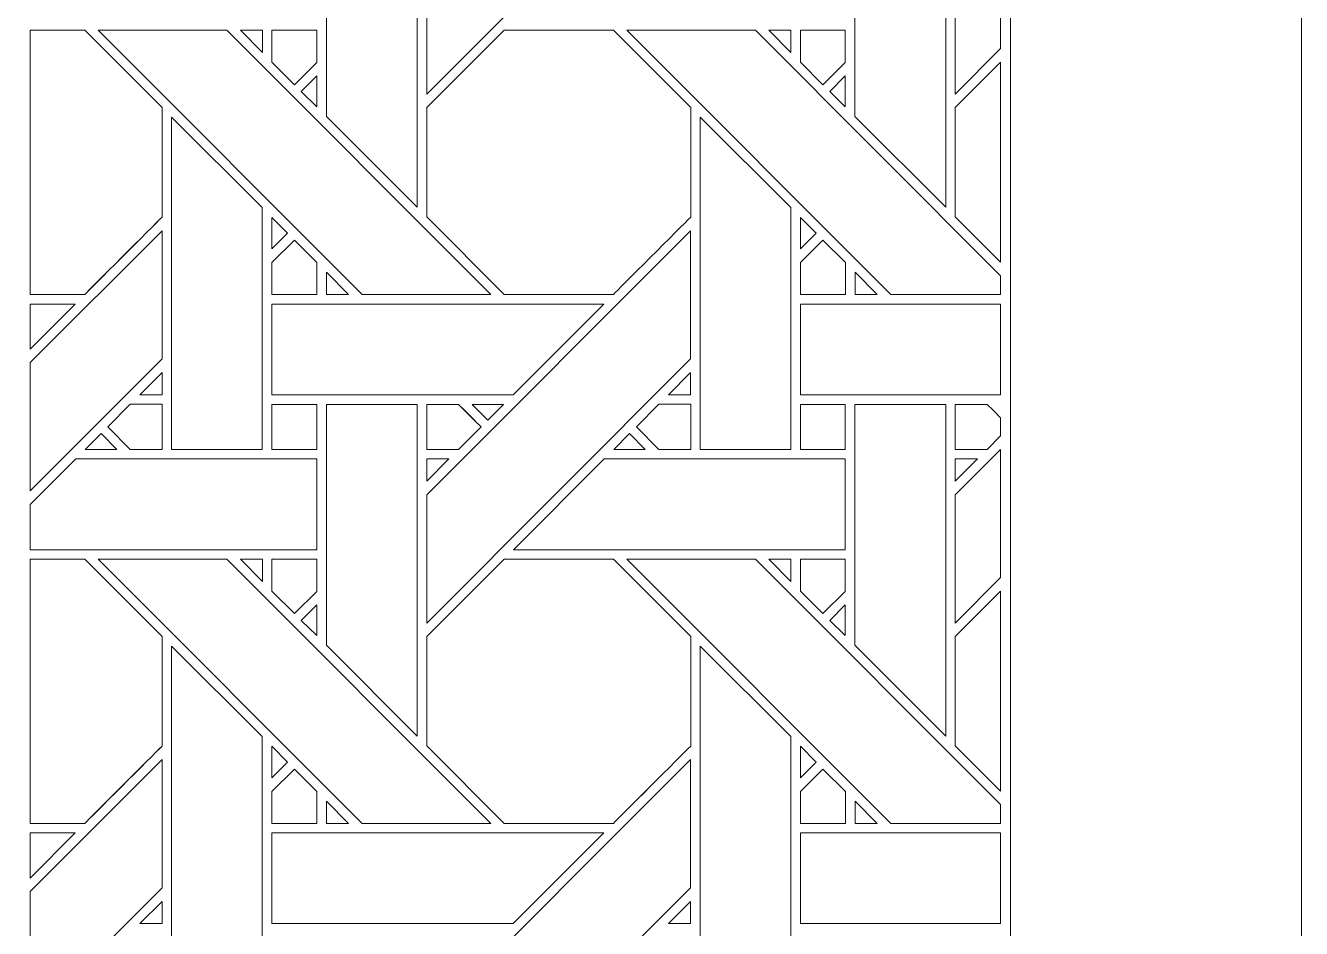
# Model space of a CAD drawing. Header units: inches. Extents: x 4.9 to 19.9, y 3.1 to 15.1.
# Drawn here: x 17.593 to 19.883, y 9.144 to 10.763 of the extents above; entities that cross this region are included whole.
import ezdxf

# ---------------------------------------------------------------- set-up
doc = ezdxf.new("R2010")
doc.units = ezdxf.units.IN
doc.header["$MEASUREMENT"] = 0
doc.layers.add('Design', color=7, linetype='Continuous', lineweight=0)

msp = doc.modelspace()

# ---------------------------------------------------------------- linework, layer by layer
at = {"layer": 'Design'}
for points, knots in [([(4.8829, 15.0948), (4.8829, 15.0948), (4.8829, 3.0948), (4.8829, 3.0948), (4.8829, 3.0948), (19.8829, 3.0948), (19.8829, 3.0948), (19.8829, 3.0948), (19.8829, 15.0948), (19.8829, 15.0948), (19.8829, 15.0948), (4.8829, 15.0948), (4.8829, 15.0948)], [0, 0, 0, 0, 1, 1, 1, 2, 2, 2, 3, 3, 3, 4, 4, 4, 4]), ([(5.4052, 14.5679), (5.4052, 14.5679), (5.4052, 3.6216), (5.4052, 3.6216), (5.4052, 3.6216), (19.3605, 3.6216), (19.3605, 3.6216), (19.3605, 3.6216), (19.3605, 14.5679), (19.3605, 14.5679), (19.3605, 14.5679), (5.4052, 14.5679), (5.4052, 14.5679)], [0, 0, 0, 0, 1, 1, 1, 2, 2, 2, 3, 3, 3, 4, 4, 4, 4]), ([(18.7864, 11.1141), (18.7864, 11.1141), (18.3128, 10.6404), (18.3128, 10.6404), (18.3128, 10.6404), (18.3128, 10.8705), (18.3128, 10.8705), (18.3128, 10.8705), (18.7864, 11.3441), (18.7864, 11.3441), (18.7864, 11.3441), (18.7864, 11.1141), (18.7864, 11.1141)], [0, 0, 0, 0, 1, 1, 1, 2, 2, 2, 3, 3, 3, 4, 4, 4, 4]), ([(18.1327, 10.6004), (18.1327, 10.6004), (18.1327, 11.0326), (18.1327, 11.0326), (18.1327, 11.0326), (18.2956, 11.0326), (18.2956, 11.0326), (18.2956, 11.0326), (18.2956, 10.4375), (18.2956, 10.4375), (18.2956, 10.4375), (18.1327, 10.6004), (18.1327, 10.6004)], [0, 0, 0, 0, 1, 1, 1, 2, 2, 2, 3, 3, 3, 4, 4, 4, 4]), ([(19.0814, 10.6004), (19.0814, 10.6004), (19.0814, 11.0326), (19.0814, 11.0326), (19.0814, 11.0326), (19.2443, 11.0326), (19.2443, 11.0326), (19.2443, 11.0326), (19.2443, 10.4375), (19.2443, 10.4375), (19.2443, 10.4375), (19.0814, 10.6004), (19.0814, 10.6004)], [0, 0, 0, 0, 1, 1, 1, 2, 2, 2, 3, 3, 3, 4, 4, 4, 4]), ([(19.3429, 10.7219), (19.3429, 10.7219), (19.2615, 10.6404), (19.2615, 10.6404), (19.2615, 10.6404), (19.2615, 10.8705), (19.2615, 10.8705), (19.2615, 10.8705), (19.3429, 10.9519), (19.3429, 10.9519), (19.3429, 10.9519), (19.3429, 10.7219), (19.3429, 10.7219)], [0, 0, 0, 0, 1, 1, 1, 2, 2, 2, 3, 3, 3, 4, 4, 4, 4]), ([(17.699, 10.2812), (17.699, 10.2812), (17.6009, 10.2812), (17.6009, 10.2812), (17.6009, 10.2812), (17.6009, 10.7548), (17.6009, 10.7548), (17.6009, 10.7548), (17.699, 10.7548), (17.699, 10.7548), (17.699, 10.7548), (17.8377, 10.6161), (17.8377, 10.6161), (17.8377, 10.6161), (17.8377, 10.4199), (17.8377, 10.4199), (17.8199, 10.4019), (17.708, 10.2902), (17.699, 10.2812)], [0, 0, 0, 0, 1, 1, 1, 2, 2, 2, 3, 3, 3, 4, 4, 4, 5, 5, 5, 6, 6, 6, 6]), ([(17.8377, 10.4199), (17.8201, 10.4021), (17.7082, 10.2903), (17.699, 10.2812), (17.699, 10.2812), (17.6009, 10.2812), (17.6009, 10.2812), (17.6009, 10.2812), (17.6009, 10.7548), (17.6009, 10.7548), (17.6009, 10.7548), (17.699, 10.7548), (17.699, 10.7548), (17.699, 10.7548), (17.8377, 10.6161), (17.8377, 10.6161), (17.8377, 10.6161), (17.8377, 10.4199), (17.8377, 10.4199)], [0, 0, 0, 0, 1, 1, 1, 2, 2, 2, 3, 3, 3, 4, 4, 4, 5, 5, 5, 6, 6, 6, 6]), ([(18.1968, 10.2811), (18.1968, 10.2811), (17.7232, 10.7548), (17.7232, 10.7548), (17.7232, 10.7548), (17.9541, 10.7548), (17.9541, 10.7548), (17.9541, 10.7548), (18.4278, 10.2811), (18.4278, 10.2811), (18.4278, 10.2811), (18.1968, 10.2811), (18.1968, 10.2811)], [0, 0, 0, 0, 1, 1, 1, 2, 2, 2, 3, 3, 3, 4, 4, 4, 4]), ([(18.0177, 10.7548), (18.0177, 10.7548), (18.0177, 10.715), (18.0177, 10.715), (18.0177, 10.715), (17.9783, 10.7548), (17.9783, 10.7548), (17.9783, 10.7548), (18.0177, 10.7548), (18.0177, 10.7548)], [0, 0, 0, 0, 1, 1, 1, 2, 2, 2, 3, 3, 3, 3]), ([(18.0349, 10.7548), (18.0349, 10.7548), (18.1152, 10.7548), (18.1152, 10.7548), (18.1152, 10.7548), (18.1152, 10.6972), (18.1152, 10.6972), (18.1152, 10.6972), (18.0753, 10.6573), (18.0753, 10.6573), (18.0753, 10.6573), (18.0349, 10.6976), (18.0349, 10.6976), (18.0349, 10.6976), (18.0349, 10.7548), (18.0349, 10.7548)], [0, 0, 0, 0, 1, 1, 1, 2, 2, 2, 3, 3, 3, 4, 4, 4, 5, 5, 5, 5]), ([(18.0753, 10.6573), (18.0753, 10.6573), (18.0349, 10.6976), (18.0349, 10.6976), (18.0349, 10.6976), (18.0349, 10.7548), (18.0349, 10.7548), (18.0349, 10.7548), (18.1152, 10.7548), (18.1152, 10.7548), (18.1152, 10.7548), (18.1152, 10.6972), (18.1152, 10.6972), (18.1152, 10.6972), (18.0753, 10.6573), (18.0753, 10.6573)], [0, 0, 0, 0, 1, 1, 1, 2, 2, 2, 3, 3, 3, 4, 4, 4, 5, 5, 5, 5]), ([(18.3128, 10.6161), (18.3128, 10.6161), (18.4515, 10.7548), (18.4515, 10.7548), (18.4515, 10.7548), (18.6477, 10.7548), (18.6477, 10.7548), (18.6477, 10.7548), (18.7865, 10.6161), (18.7865, 10.6161), (18.7865, 10.6161), (18.7865, 10.4199), (18.7865, 10.4199), (18.7687, 10.4019), (18.6567, 10.2902), (18.6478, 10.2812), (18.6478, 10.2812), (18.452, 10.2812), (18.452, 10.2812), (18.452, 10.2812), (18.3128, 10.4204), (18.3128, 10.4204), (18.3128, 10.4204), (18.3128, 10.6161), (18.3128, 10.6161)], [0, 0, 0, 0, 1, 1, 1, 2, 2, 2, 3, 3, 3, 4, 4, 4, 5, 5, 5, 6, 6, 6, 7, 7, 7, 8, 8, 8, 8]), ([(18.7865, 10.4199), (18.7687, 10.402), (18.6568, 10.2902), (18.6478, 10.2812), (18.6478, 10.2812), (18.452, 10.2812), (18.452, 10.2812), (18.452, 10.2812), (18.3128, 10.4204), (18.3128, 10.4204), (18.3128, 10.4204), (18.3128, 10.6161), (18.3128, 10.6161), (18.3128, 10.6161), (18.4515, 10.7548), (18.4515, 10.7548), (18.4515, 10.7548), (18.6477, 10.7548), (18.6477, 10.7548), (18.6477, 10.7548), (18.7865, 10.6161), (18.7865, 10.6161), (18.7865, 10.6161), (18.7865, 10.4199), (18.7865, 10.4199)], [0, 0, 0, 0, 1, 1, 1, 2, 2, 2, 3, 3, 3, 4, 4, 4, 5, 5, 5, 6, 6, 6, 7, 7, 7, 8, 8, 8, 8]), ([(19.3429, 10.2811), (19.3429, 10.2811), (19.1455, 10.2811), (19.1455, 10.2811), (19.1455, 10.2811), (18.6719, 10.7548), (18.6719, 10.7548), (18.6719, 10.7548), (18.9029, 10.7548), (18.9029, 10.7548), (18.9029, 10.7548), (19.3429, 10.3147), (19.3429, 10.3147), (19.3429, 10.3147), (19.3429, 10.2811), (19.3429, 10.2811)], [0, 0, 0, 0, 1, 1, 1, 2, 2, 2, 3, 3, 3, 4, 4, 4, 5, 5, 5, 5]), ([(18.9664, 10.7548), (18.9664, 10.7548), (18.9664, 10.715), (18.9664, 10.715), (18.9664, 10.715), (18.927, 10.7548), (18.927, 10.7548), (18.927, 10.7548), (18.9664, 10.7548), (18.9664, 10.7548)], [0, 0, 0, 0, 1, 1, 1, 2, 2, 2, 3, 3, 3, 3]), ([(18.9837, 10.7548), (18.9837, 10.7548), (19.0639, 10.7548), (19.0639, 10.7548), (19.0639, 10.7548), (19.0639, 10.6972), (19.0639, 10.6972), (19.0639, 10.6972), (19.024, 10.6573), (19.024, 10.6573), (19.024, 10.6573), (18.9837, 10.6976), (18.9837, 10.6976), (18.9837, 10.6976), (18.9837, 10.7548), (18.9837, 10.7548)], [0, 0, 0, 0, 1, 1, 1, 2, 2, 2, 3, 3, 3, 4, 4, 4, 5, 5, 5, 5]), ([(19.024, 10.6573), (19.024, 10.6573), (18.9837, 10.6976), (18.9837, 10.6976), (18.9837, 10.6976), (18.9837, 10.7548), (18.9837, 10.7548), (18.9837, 10.7548), (19.0639, 10.7548), (19.0639, 10.7548), (19.0639, 10.7548), (19.0639, 10.6972), (19.0639, 10.6972), (19.0639, 10.6972), (19.024, 10.6573), (19.024, 10.6573)], [0, 0, 0, 0, 1, 1, 1, 2, 2, 2, 3, 3, 3, 4, 4, 4, 5, 5, 5, 5]), ([(19.3429, 10.339), (19.3429, 10.339), (19.2615, 10.4204), (19.2615, 10.4204), (19.2615, 10.4204), (19.2615, 10.6161), (19.2615, 10.6161), (19.2615, 10.6161), (19.3429, 10.6974), (19.3429, 10.6974), (19.3429, 10.6974), (19.3429, 10.339), (19.3429, 10.339)], [0, 0, 0, 0, 1, 1, 1, 2, 2, 2, 3, 3, 3, 4, 4, 4, 4]), ([(19.3429, 10.339), (19.3429, 10.339), (19.2615, 10.4204), (19.2615, 10.4204), (19.2615, 10.4204), (19.2615, 10.6161), (19.2615, 10.6161), (19.2615, 10.6161), (19.3429, 10.6974), (19.3429, 10.6974), (19.3429, 10.6974), (19.3429, 10.339), (19.3429, 10.339)], [0, 0, 0, 0, 1, 1, 1, 2, 2, 2, 3, 3, 3, 4, 4, 4, 4]), ([(18.1152, 10.6729), (18.1152, 10.6729), (18.1152, 10.6178), (18.1152, 10.6178), (18.1152, 10.6178), (18.0874, 10.6452), (18.0874, 10.6452), (18.0874, 10.6452), (18.1152, 10.6729), (18.1152, 10.6729)], [0, 0, 0, 0, 1, 1, 1, 2, 2, 2, 3, 3, 3, 3]), ([(19.0639, 10.6729), (19.0639, 10.6729), (19.0639, 10.6178), (19.0639, 10.6178), (19.0639, 10.6178), (19.0361, 10.6452), (19.0361, 10.6452), (19.0361, 10.6452), (19.0639, 10.6729), (19.0639, 10.6729)], [0, 0, 0, 0, 1, 1, 1, 2, 2, 2, 3, 3, 3, 3]), ([(17.8548, 10.0031), (17.8548, 10.0031), (17.8548, 10.599), (17.8548, 10.599), (17.8548, 10.599), (18.0176, 10.4368), (18.0176, 10.4368), (18.0176, 10.4368), (18.0176, 10.0031), (18.0176, 10.0031), (18.0176, 10.0031), (17.8548, 10.0031), (17.8548, 10.0031)], [0, 0, 0, 0, 1, 1, 1, 2, 2, 2, 3, 3, 3, 4, 4, 4, 4]), ([(18.8036, 10.0031), (18.8036, 10.0031), (18.8036, 10.599), (18.8036, 10.599), (18.8036, 10.599), (18.9663, 10.4368), (18.9663, 10.4368), (18.9663, 10.4368), (18.9663, 10.0031), (18.9663, 10.0031), (18.9663, 10.0031), (18.8036, 10.0031), (18.8036, 10.0031)], [0, 0, 0, 0, 1, 1, 1, 2, 2, 2, 3, 3, 3, 4, 4, 4, 4]), ([(18.0349, 10.3626), (18.0349, 10.3626), (18.0349, 10.4193), (18.0349, 10.4193), (18.0349, 10.4193), (18.0631, 10.3908), (18.0631, 10.3908), (18.0631, 10.3908), (18.0349, 10.3626), (18.0349, 10.3626)], [0, 0, 0, 0, 1, 1, 1, 2, 2, 2, 3, 3, 3, 3]), ([(18.9836, 10.3626), (18.9836, 10.3626), (18.9836, 10.4193), (18.9836, 10.4193), (18.9836, 10.4193), (19.0118, 10.3908), (19.0118, 10.3908), (19.0118, 10.3908), (18.9836, 10.3626), (18.9836, 10.3626)], [0, 0, 0, 0, 1, 1, 1, 2, 2, 2, 3, 3, 3, 3]), ([(17.8377, 10.3954), (17.8377, 10.3954), (17.8377, 10.1654), (17.8377, 10.1654), (17.8377, 10.1654), (17.6009, 9.9286), (17.6009, 9.9286), (17.6009, 9.9286), (17.6009, 10.1587), (17.6009, 10.1587), (17.6009, 10.1587), (17.8377, 10.3954), (17.8377, 10.3954)], [0, 0, 0, 0, 1, 1, 1, 2, 2, 2, 3, 3, 3, 4, 4, 4, 4]), ([(18.1156, 10.2809), (18.1156, 10.2809), (18.0349, 10.2809), (18.0349, 10.2809), (18.0349, 10.2809), (18.0349, 10.3382), (18.0349, 10.3382), (18.0349, 10.3382), (18.0753, 10.3785), (18.0753, 10.3785), (18.0753, 10.3785), (18.1156, 10.3382), (18.1156, 10.3382), (18.1156, 10.3382), (18.1156, 10.2809), (18.1156, 10.2809)], [0, 0, 0, 0, 1, 1, 1, 2, 2, 2, 3, 3, 3, 4, 4, 4, 5, 5, 5, 5]), ([(18.0753, 10.3785), (18.0753, 10.3785), (18.1156, 10.3382), (18.1156, 10.3382), (18.1156, 10.3382), (18.1156, 10.2809), (18.1156, 10.2809), (18.1156, 10.2809), (18.0349, 10.2809), (18.0349, 10.2809), (18.0349, 10.2809), (18.0349, 10.3382), (18.0349, 10.3382), (18.0349, 10.3382), (18.0753, 10.3785), (18.0753, 10.3785)], [0, 0, 0, 0, 1, 1, 1, 2, 2, 2, 3, 3, 3, 4, 4, 4, 5, 5, 5, 5]), ([(18.7864, 10.1654), (18.7864, 10.1654), (18.3128, 9.6917), (18.3128, 9.6917), (18.3128, 9.6917), (18.3128, 9.9218), (18.3128, 9.9218), (18.3128, 9.9218), (18.7864, 10.3954), (18.7864, 10.3954), (18.7864, 10.3954), (18.7864, 10.1654), (18.7864, 10.1654)], [0, 0, 0, 0, 1, 1, 1, 2, 2, 2, 3, 3, 3, 4, 4, 4, 4]), ([(19.0643, 10.2809), (19.0643, 10.2809), (18.9837, 10.2809), (18.9837, 10.2809), (18.9837, 10.2809), (18.9837, 10.3382), (18.9837, 10.3382), (18.9837, 10.3382), (19.024, 10.3785), (19.024, 10.3785), (19.024, 10.3785), (19.0643, 10.3382), (19.0643, 10.3382), (19.0643, 10.3382), (19.0643, 10.2809), (19.0643, 10.2809)], [0, 0, 0, 0, 1, 1, 1, 2, 2, 2, 3, 3, 3, 4, 4, 4, 5, 5, 5, 5]), ([(19.024, 10.3785), (19.024, 10.3785), (19.0643, 10.3382), (19.0643, 10.3382), (19.0643, 10.3382), (19.0643, 10.2809), (19.0643, 10.2809), (19.0643, 10.2809), (18.9837, 10.2809), (18.9837, 10.2809), (18.9837, 10.2809), (18.9837, 10.3382), (18.9837, 10.3382), (18.9837, 10.3382), (19.024, 10.3785), (19.024, 10.3785)], [0, 0, 0, 0, 1, 1, 1, 2, 2, 2, 3, 3, 3, 4, 4, 4, 5, 5, 5, 5]), ([(18.1328, 10.2811), (18.1328, 10.2811), (18.1328, 10.3209), (18.1328, 10.3209), (18.1328, 10.3209), (18.1725, 10.2811), (18.1725, 10.2811), (18.1725, 10.2811), (18.1328, 10.2811), (18.1328, 10.2811)], [0, 0, 0, 0, 1, 1, 1, 2, 2, 2, 3, 3, 3, 3]), ([(19.0815, 10.2811), (19.0815, 10.2811), (19.0815, 10.3209), (19.0815, 10.3209), (19.0815, 10.3209), (19.1213, 10.2811), (19.1213, 10.2811), (19.1213, 10.2811), (19.0815, 10.2811), (19.0815, 10.2811)], [0, 0, 0, 0, 1, 1, 1, 2, 2, 2, 3, 3, 3, 3]), ([(17.6009, 10.1829), (17.6009, 10.1829), (17.6009, 10.2639), (17.6009, 10.2639), (17.6009, 10.2639), (17.6819, 10.2639), (17.6819, 10.2639), (17.6819, 10.2639), (17.6009, 10.1829), (17.6009, 10.1829)], [0, 0, 0, 0, 1, 1, 1, 2, 2, 2, 3, 3, 3, 3]), ([(18.4679, 10.1012), (18.4679, 10.1012), (18.0349, 10.1012), (18.0349, 10.1012), (18.0349, 10.1012), (18.0349, 10.2639), (18.0349, 10.2639), (18.0349, 10.2639), (18.6306, 10.2639), (18.6306, 10.2639), (18.6306, 10.2639), (18.4679, 10.1012), (18.4679, 10.1012)], [0, 0, 0, 0, 1, 1, 1, 2, 2, 2, 3, 3, 3, 4, 4, 4, 4]), ([(19.3429, 10.1012), (19.3429, 10.1012), (18.9836, 10.1012), (18.9836, 10.1012), (18.9836, 10.1012), (18.9836, 10.2639), (18.9836, 10.2639), (18.9836, 10.2639), (19.3429, 10.2639), (19.3429, 10.2639), (19.3429, 10.2639), (19.3429, 10.1012), (19.3429, 10.1012)], [0, 0, 0, 0, 1, 1, 1, 2, 2, 2, 3, 3, 3, 4, 4, 4, 4]), ([(17.8377, 10.141), (17.8377, 10.141), (17.8377, 10.1012), (17.8377, 10.1012), (17.8377, 10.1012), (17.7979, 10.1012), (17.7979, 10.1012), (17.7979, 10.1012), (17.8377, 10.141), (17.8377, 10.141)], [0, 0, 0, 0, 1, 1, 1, 2, 2, 2, 3, 3, 3, 3]), ([(18.7864, 10.141), (18.7864, 10.141), (18.7864, 10.1012), (18.7864, 10.1012), (18.7864, 10.1012), (18.7467, 10.1012), (18.7467, 10.1012), (18.7467, 10.1012), (18.7864, 10.141), (18.7864, 10.141)], [0, 0, 0, 0, 1, 1, 1, 2, 2, 2, 3, 3, 3, 3]), ([(17.8377, 10.0031), (17.8377, 10.0031), (17.7806, 10.0031), (17.7806, 10.0031), (17.7806, 10.0031), (17.7403, 10.0435), (17.7403, 10.0435), (17.7403, 10.0435), (17.7807, 10.084), (17.7807, 10.084), (17.7807, 10.084), (17.8377, 10.084), (17.8377, 10.084), (17.8377, 10.084), (17.8377, 10.0031), (17.8377, 10.0031)], [0, 0, 0, 0, 1, 1, 1, 2, 2, 2, 3, 3, 3, 4, 4, 4, 5, 5, 5, 5]), ([(17.8377, 10.0031), (17.8377, 10.0031), (17.7806, 10.0031), (17.7806, 10.0031), (17.7806, 10.0031), (17.7403, 10.0435), (17.7403, 10.0435), (17.7403, 10.0435), (17.7807, 10.084), (17.7807, 10.084), (17.7807, 10.084), (17.8377, 10.084), (17.8377, 10.084), (17.8377, 10.084), (17.8377, 10.0031), (17.8377, 10.0031)], [0, 0, 0, 0, 1, 1, 1, 2, 2, 2, 3, 3, 3, 4, 4, 4, 5, 5, 5, 5]), ([(18.0349, 10.0839), (18.0349, 10.0839), (18.1152, 10.0839), (18.1152, 10.0839), (18.1152, 10.0839), (18.1152, 10.0031), (18.1152, 10.0031), (18.1152, 10.0031), (18.0349, 10.0031), (18.0349, 10.0031), (18.0349, 10.0031), (18.0349, 10.0839), (18.0349, 10.0839)], [0, 0, 0, 0, 1, 1, 1, 2, 2, 2, 3, 3, 3, 4, 4, 4, 4]), ([(18.0349, 10.0031), (18.0349, 10.0031), (18.0349, 10.0839), (18.0349, 10.0839), (18.0349, 10.0839), (18.1152, 10.0839), (18.1152, 10.0839), (18.1152, 10.0839), (18.1152, 10.0031), (18.1152, 10.0031), (18.1152, 10.0031), (18.0349, 10.0031), (18.0349, 10.0031)], [0, 0, 0, 0, 1, 1, 1, 2, 2, 2, 3, 3, 3, 4, 4, 4, 4]), ([(18.1327, 9.6517), (18.1327, 9.6517), (18.1327, 10.0839), (18.1327, 10.0839), (18.1327, 10.0839), (18.2956, 10.0839), (18.2956, 10.0839), (18.2956, 10.0839), (18.2956, 9.4888), (18.2956, 9.4888), (18.2956, 9.4888), (18.1327, 9.6517), (18.1327, 9.6517)], [0, 0, 0, 0, 1, 1, 1, 2, 2, 2, 3, 3, 3, 4, 4, 4, 4]), ([(18.3128, 10.0839), (18.3128, 10.0839), (18.3699, 10.0839), (18.3699, 10.0839), (18.375, 10.0788), (18.4058, 10.048), (18.4102, 10.0436), (18.4102, 10.0436), (18.3698, 10.0032), (18.3698, 10.0032), (18.3698, 10.0032), (18.3128, 10.0032), (18.3128, 10.0032), (18.3128, 10.0032), (18.3128, 10.0839), (18.3128, 10.0839)], [0, 0, 0, 0, 1, 1, 1, 2, 2, 2, 3, 3, 3, 4, 4, 4, 5, 5, 5, 5]), ([(18.4102, 10.0436), (18.4102, 10.0436), (18.3698, 10.0032), (18.3698, 10.0032), (18.3698, 10.0032), (18.3128, 10.0032), (18.3128, 10.0032), (18.3128, 10.0032), (18.3128, 10.0839), (18.3128, 10.0839), (18.3128, 10.0839), (18.3699, 10.0839), (18.3699, 10.0839), (18.3752, 10.0786), (18.406, 10.0477), (18.4102, 10.0436)], [0, 0, 0, 0, 1, 1, 1, 2, 2, 2, 3, 3, 3, 4, 4, 4, 5, 5, 5, 5]), ([(18.3942, 10.0839), (18.3942, 10.0839), (18.4507, 10.0839), (18.4507, 10.0839), (18.4507, 10.0839), (18.4224, 10.0557), (18.4224, 10.0557), (18.4224, 10.0557), (18.3942, 10.0839), (18.3942, 10.0839)], [0, 0, 0, 0, 1, 1, 1, 2, 2, 2, 3, 3, 3, 3]), ([(18.7865, 10.0031), (18.7865, 10.0031), (18.7294, 10.0031), (18.7294, 10.0031), (18.7294, 10.0031), (18.689, 10.0435), (18.689, 10.0435), (18.689, 10.0435), (18.7294, 10.084), (18.7294, 10.084), (18.7294, 10.084), (18.7865, 10.084), (18.7865, 10.084), (18.7865, 10.084), (18.7865, 10.0031), (18.7865, 10.0031)], [0, 0, 0, 0, 1, 1, 1, 2, 2, 2, 3, 3, 3, 4, 4, 4, 5, 5, 5, 5]), ([(18.7865, 10.0031), (18.7865, 10.0031), (18.7294, 10.0031), (18.7294, 10.0031), (18.7294, 10.0031), (18.689, 10.0435), (18.689, 10.0435), (18.689, 10.0435), (18.7294, 10.084), (18.7294, 10.084), (18.7294, 10.084), (18.7865, 10.084), (18.7865, 10.084), (18.7865, 10.084), (18.7865, 10.0031), (18.7865, 10.0031)], [0, 0, 0, 0, 1, 1, 1, 2, 2, 2, 3, 3, 3, 4, 4, 4, 5, 5, 5, 5]), ([(18.9837, 10.0839), (18.9837, 10.0839), (19.0639, 10.0839), (19.0639, 10.0839), (19.0639, 10.0839), (19.0639, 10.0031), (19.0639, 10.0031), (19.0639, 10.0031), (18.9837, 10.0031), (18.9837, 10.0031), (18.9837, 10.0031), (18.9837, 10.0839), (18.9837, 10.0839)], [0, 0, 0, 0, 1, 1, 1, 2, 2, 2, 3, 3, 3, 4, 4, 4, 4]), ([(18.9837, 10.0031), (18.9837, 10.0031), (18.9837, 10.0839), (18.9837, 10.0839), (18.9837, 10.0839), (19.0639, 10.0839), (19.0639, 10.0839), (19.0639, 10.0839), (19.0639, 10.0031), (19.0639, 10.0031), (19.0639, 10.0031), (18.9837, 10.0031), (18.9837, 10.0031)], [0, 0, 0, 0, 1, 1, 1, 2, 2, 2, 3, 3, 3, 4, 4, 4, 4]), ([(19.0814, 9.6517), (19.0814, 9.6517), (19.0814, 10.0839), (19.0814, 10.0839), (19.0814, 10.0839), (19.2443, 10.0839), (19.2443, 10.0839), (19.2443, 10.0839), (19.2443, 9.4888), (19.2443, 9.4888), (19.2443, 9.4888), (19.0814, 9.6517), (19.0814, 9.6517)], [0, 0, 0, 0, 1, 1, 1, 2, 2, 2, 3, 3, 3, 4, 4, 4, 4]), ([(19.3429, 10.0275), (19.3429, 10.0275), (19.3185, 10.0032), (19.3185, 10.0032), (19.3185, 10.0032), (19.2615, 10.0032), (19.2615, 10.0032), (19.2615, 10.0032), (19.2615, 10.0839), (19.2615, 10.0839), (19.2615, 10.0839), (19.3186, 10.0839), (19.3186, 10.0839), (19.3216, 10.081), (19.3329, 10.0696), (19.3429, 10.0596), (19.3429, 10.0596), (19.3429, 10.0275), (19.3429, 10.0275)], [0, 0, 0, 0, 1, 1, 1, 2, 2, 2, 3, 3, 3, 4, 4, 4, 5, 5, 5, 6, 6, 6, 6]), ([(19.3429, 10.0275), (19.3429, 10.0275), (19.3185, 10.0032), (19.3185, 10.0032), (19.3185, 10.0032), (19.2615, 10.0032), (19.2615, 10.0032), (19.2615, 10.0032), (19.2615, 10.0839), (19.2615, 10.0839), (19.2615, 10.0839), (19.3186, 10.0839), (19.3186, 10.0839), (19.3216, 10.081), (19.3329, 10.0696), (19.3429, 10.0596), (19.3429, 10.0596), (19.3429, 10.0275), (19.3429, 10.0275)], [0, 0, 0, 0, 1, 1, 1, 2, 2, 2, 3, 3, 3, 4, 4, 4, 5, 5, 5, 6, 6, 6, 6]), ([(17.7281, 10.0314), (17.7281, 10.0314), (17.7564, 10.0031), (17.7564, 10.0031), (17.7564, 10.0031), (17.6999, 10.0031), (17.6999, 10.0031), (17.6999, 10.0031), (17.7281, 10.0314), (17.7281, 10.0314)], [0, 0, 0, 0, 1, 1, 1, 2, 2, 2, 3, 3, 3, 3]), ([(18.6768, 10.0314), (18.6768, 10.0314), (18.7051, 10.0031), (18.7051, 10.0031), (18.7051, 10.0031), (18.6486, 10.0031), (18.6486, 10.0031), (18.6486, 10.0031), (18.6768, 10.0314), (18.6768, 10.0314)], [0, 0, 0, 0, 1, 1, 1, 2, 2, 2, 3, 3, 3, 3]), ([(18.1152, 9.986), (18.1152, 9.986), (18.1152, 9.8232), (18.1152, 9.8232), (18.1152, 9.8232), (17.6009, 9.8232), (17.6009, 9.8232), (17.6009, 9.8232), (17.6009, 9.9042), (17.6009, 9.9042), (17.6009, 9.9042), (17.6827, 9.986), (17.6827, 9.986), (17.6827, 9.986), (18.1152, 9.986), (18.1152, 9.986)], [0, 0, 0, 0, 1, 1, 1, 2, 2, 2, 3, 3, 3, 4, 4, 4, 5, 5, 5, 5]), ([(18.3526, 9.986), (18.3526, 9.986), (18.3128, 9.9462), (18.3128, 9.9462), (18.3128, 9.9462), (18.3128, 9.986), (18.3128, 9.986), (18.3128, 9.986), (18.3526, 9.986), (18.3526, 9.986)], [0, 0, 0, 0, 1, 1, 1, 2, 2, 2, 3, 3, 3, 3]), ([(19.0639, 9.986), (19.0639, 9.986), (19.0639, 9.8232), (19.0639, 9.8232), (19.0639, 9.8232), (18.4686, 9.8232), (18.4686, 9.8232), (18.4686, 9.8232), (18.6314, 9.986), (18.6314, 9.986), (18.6314, 9.986), (19.0639, 9.986), (19.0639, 9.986)], [0, 0, 0, 0, 1, 1, 1, 2, 2, 2, 3, 3, 3, 4, 4, 4, 4]), ([(19.3429, 9.7731), (19.3429, 9.7731), (19.2615, 9.6917), (19.2615, 9.6917), (19.2615, 9.6917), (19.2615, 9.9218), (19.2615, 9.9218), (19.2615, 9.9218), (19.3429, 10.0032), (19.3429, 10.0032), (19.3429, 10.0032), (19.3429, 9.7731), (19.3429, 9.7731)], [0, 0, 0, 0, 1, 1, 1, 2, 2, 2, 3, 3, 3, 4, 4, 4, 4]), ([(19.2615, 9.9462), (19.2615, 9.9462), (19.2615, 9.986), (19.2615, 9.986), (19.2615, 9.986), (19.3013, 9.986), (19.3013, 9.986), (19.3013, 9.986), (19.2615, 9.9462), (19.2615, 9.9462)], [0, 0, 0, 0, 1, 1, 1, 2, 2, 2, 3, 3, 3, 3]), ([(17.699, 9.3324), (17.699, 9.3324), (17.6009, 9.3324), (17.6009, 9.3324), (17.6009, 9.3324), (17.6009, 9.8061), (17.6009, 9.8061), (17.6009, 9.8061), (17.699, 9.8061), (17.699, 9.8061), (17.699, 9.8061), (17.8377, 9.6673), (17.8377, 9.6673), (17.8377, 9.6673), (17.8377, 9.4711), (17.8377, 9.4711), (17.8199, 9.4532), (17.708, 9.3414), (17.699, 9.3324)], [0, 0, 0, 0, 1, 1, 1, 2, 2, 2, 3, 3, 3, 4, 4, 4, 5, 5, 5, 6, 6, 6, 6]), ([(17.8377, 9.4711), (17.8203, 9.4535), (17.7083, 9.3417), (17.699, 9.3324), (17.699, 9.3324), (17.6009, 9.3324), (17.6009, 9.3324), (17.6009, 9.3324), (17.6009, 9.8061), (17.6009, 9.8061), (17.6009, 9.8061), (17.699, 9.8061), (17.699, 9.8061), (17.699, 9.8061), (17.8377, 9.6673), (17.8377, 9.6673), (17.8377, 9.6673), (17.8377, 9.4711), (17.8377, 9.4711)], [0, 0, 0, 0, 1, 1, 1, 2, 2, 2, 3, 3, 3, 4, 4, 4, 5, 5, 5, 6, 6, 6, 6]), ([(18.1968, 9.3324), (18.1968, 9.3324), (17.7232, 9.8061), (17.7232, 9.8061), (17.7232, 9.8061), (17.9541, 9.8061), (17.9541, 9.8061), (17.9541, 9.8061), (18.4278, 9.3324), (18.4278, 9.3324), (18.4278, 9.3324), (18.1968, 9.3324), (18.1968, 9.3324)], [0, 0, 0, 0, 1, 1, 1, 2, 2, 2, 3, 3, 3, 4, 4, 4, 4]), ([(18.0177, 9.8061), (18.0177, 9.8061), (18.0177, 9.7662), (18.0177, 9.7662), (18.0177, 9.7662), (17.9783, 9.8061), (17.9783, 9.8061), (17.9783, 9.8061), (18.0177, 9.8061), (18.0177, 9.8061)], [0, 0, 0, 0, 1, 1, 1, 2, 2, 2, 3, 3, 3, 3]), ([(18.0349, 9.8061), (18.0349, 9.8061), (18.1152, 9.8061), (18.1152, 9.8061), (18.1152, 9.8061), (18.1152, 9.7485), (18.1152, 9.7485), (18.1152, 9.7485), (18.0753, 9.7085), (18.0753, 9.7085), (18.0753, 9.7085), (18.0349, 9.7489), (18.0349, 9.7489), (18.0349, 9.7489), (18.0349, 9.8061), (18.0349, 9.8061)], [0, 0, 0, 0, 1, 1, 1, 2, 2, 2, 3, 3, 3, 4, 4, 4, 5, 5, 5, 5]), ([(18.0753, 9.7085), (18.0753, 9.7085), (18.0349, 9.7489), (18.0349, 9.7489), (18.0349, 9.7489), (18.0349, 9.8061), (18.0349, 9.8061), (18.0349, 9.8061), (18.1152, 9.8061), (18.1152, 9.8061), (18.1152, 9.8061), (18.1152, 9.7485), (18.1152, 9.7485), (18.1152, 9.7485), (18.0753, 9.7085), (18.0753, 9.7085)], [0, 0, 0, 0, 1, 1, 1, 2, 2, 2, 3, 3, 3, 4, 4, 4, 5, 5, 5, 5]), ([(18.3128, 9.6673), (18.3128, 9.6673), (18.4515, 9.8061), (18.4515, 9.8061), (18.4515, 9.8061), (18.6477, 9.8061), (18.6477, 9.8061), (18.6477, 9.8061), (18.7865, 9.6673), (18.7865, 9.6673), (18.7865, 9.6673), (18.7865, 9.4711), (18.7865, 9.4711), (18.7687, 9.4532), (18.6567, 9.3414), (18.6478, 9.3324), (18.6478, 9.3324), (18.452, 9.3324), (18.452, 9.3324), (18.452, 9.3324), (18.3128, 9.4717), (18.3128, 9.4717), (18.3128, 9.4717), (18.3128, 9.6673), (18.3128, 9.6673)], [0, 0, 0, 0, 1, 1, 1, 2, 2, 2, 3, 3, 3, 4, 4, 4, 5, 5, 5, 6, 6, 6, 7, 7, 7, 8, 8, 8, 8]), ([(18.7865, 9.4711), (18.7687, 9.4532), (18.6568, 9.3415), (18.6478, 9.3324), (18.6478, 9.3324), (18.452, 9.3324), (18.452, 9.3324), (18.452, 9.3324), (18.3128, 9.4717), (18.3128, 9.4717), (18.3128, 9.4717), (18.3128, 9.6673), (18.3128, 9.6673), (18.3128, 9.6673), (18.4515, 9.8061), (18.4515, 9.8061), (18.4515, 9.8061), (18.6477, 9.8061), (18.6477, 9.8061), (18.6477, 9.8061), (18.7865, 9.6673), (18.7865, 9.6673), (18.7865, 9.6673), (18.7865, 9.4711), (18.7865, 9.4711)], [0, 0, 0, 0, 1, 1, 1, 2, 2, 2, 3, 3, 3, 4, 4, 4, 5, 5, 5, 6, 6, 6, 7, 7, 7, 8, 8, 8, 8]), ([(19.3429, 9.3324), (19.3429, 9.3324), (19.1455, 9.3324), (19.1455, 9.3324), (19.1455, 9.3324), (18.6719, 9.8061), (18.6719, 9.8061), (18.6719, 9.8061), (18.9029, 9.8061), (18.9029, 9.8061), (18.9029, 9.8061), (19.3429, 9.366), (19.3429, 9.366), (19.3429, 9.366), (19.3429, 9.3324), (19.3429, 9.3324)], [0, 0, 0, 0, 1, 1, 1, 2, 2, 2, 3, 3, 3, 4, 4, 4, 5, 5, 5, 5]), ([(18.9664, 9.8061), (18.9664, 9.8061), (18.9664, 9.7662), (18.9664, 9.7662), (18.9664, 9.7662), (18.927, 9.8061), (18.927, 9.8061), (18.927, 9.8061), (18.9664, 9.8061), (18.9664, 9.8061)], [0, 0, 0, 0, 1, 1, 1, 2, 2, 2, 3, 3, 3, 3]), ([(18.9837, 9.8061), (18.9837, 9.8061), (19.0639, 9.8061), (19.0639, 9.8061), (19.0639, 9.8061), (19.0639, 9.7485), (19.0639, 9.7485), (19.0639, 9.7485), (19.024, 9.7085), (19.024, 9.7085), (19.024, 9.7085), (18.9837, 9.7489), (18.9837, 9.7489), (18.9837, 9.7489), (18.9837, 9.8061), (18.9837, 9.8061)], [0, 0, 0, 0, 1, 1, 1, 2, 2, 2, 3, 3, 3, 4, 4, 4, 5, 5, 5, 5]), ([(19.024, 9.7085), (19.024, 9.7085), (18.9837, 9.7489), (18.9837, 9.7489), (18.9837, 9.7489), (18.9837, 9.8061), (18.9837, 9.8061), (18.9837, 9.8061), (19.0639, 9.8061), (19.0639, 9.8061), (19.0639, 9.8061), (19.0639, 9.7485), (19.0639, 9.7485), (19.0639, 9.7485), (19.024, 9.7085), (19.024, 9.7085)], [0, 0, 0, 0, 1, 1, 1, 2, 2, 2, 3, 3, 3, 4, 4, 4, 5, 5, 5, 5]), ([(19.3429, 9.3903), (19.3429, 9.3903), (19.2615, 9.4717), (19.2615, 9.4717), (19.2615, 9.4717), (19.2615, 9.6673), (19.2615, 9.6673), (19.2615, 9.6673), (19.3429, 9.7487), (19.3429, 9.7487), (19.3429, 9.7487), (19.3429, 9.3903), (19.3429, 9.3903)], [0, 0, 0, 0, 1, 1, 1, 2, 2, 2, 3, 3, 3, 4, 4, 4, 4]), ([(19.3429, 9.3903), (19.3429, 9.3903), (19.2615, 9.4717), (19.2615, 9.4717), (19.2615, 9.4717), (19.2615, 9.6673), (19.2615, 9.6673), (19.2615, 9.6673), (19.3429, 9.7487), (19.3429, 9.7487), (19.3429, 9.7487), (19.3429, 9.3903), (19.3429, 9.3903)], [0, 0, 0, 0, 1, 1, 1, 2, 2, 2, 3, 3, 3, 4, 4, 4, 4]), ([(18.1152, 9.7242), (18.1152, 9.7242), (18.1152, 9.6691), (18.1152, 9.6691), (18.1152, 9.6691), (18.0874, 9.6964), (18.0874, 9.6964), (18.0874, 9.6964), (18.1152, 9.7242), (18.1152, 9.7242)], [0, 0, 0, 0, 1, 1, 1, 2, 2, 2, 3, 3, 3, 3]), ([(19.0639, 9.7242), (19.0639, 9.7242), (19.0639, 9.6691), (19.0639, 9.6691), (19.0639, 9.6691), (19.0361, 9.6964), (19.0361, 9.6964), (19.0361, 9.6964), (19.0639, 9.7242), (19.0639, 9.7242)], [0, 0, 0, 0, 1, 1, 1, 2, 2, 2, 3, 3, 3, 3]), ([(17.8548, 9.0544), (17.8548, 9.0544), (17.8548, 9.6503), (17.8548, 9.6503), (17.8548, 9.6503), (18.0176, 9.4881), (18.0176, 9.4881), (18.0176, 9.4881), (18.0176, 9.0544), (18.0176, 9.0544), (18.0176, 9.0544), (17.8548, 9.0544), (17.8548, 9.0544)], [0, 0, 0, 0, 1, 1, 1, 2, 2, 2, 3, 3, 3, 4, 4, 4, 4]), ([(18.8036, 9.0544), (18.8036, 9.0544), (18.8036, 9.6503), (18.8036, 9.6503), (18.8036, 9.6503), (18.9663, 9.4881), (18.9663, 9.4881), (18.9663, 9.4881), (18.9663, 9.0544), (18.9663, 9.0544), (18.9663, 9.0544), (18.8036, 9.0544), (18.8036, 9.0544)], [0, 0, 0, 0, 1, 1, 1, 2, 2, 2, 3, 3, 3, 4, 4, 4, 4]), ([(18.0349, 9.4138), (18.0349, 9.4138), (18.0349, 9.4706), (18.0349, 9.4706), (18.0349, 9.4706), (18.0631, 9.442), (18.0631, 9.442), (18.0631, 9.442), (18.0349, 9.4138), (18.0349, 9.4138)], [0, 0, 0, 0, 1, 1, 1, 2, 2, 2, 3, 3, 3, 3]), ([(18.9836, 9.4138), (18.9836, 9.4138), (18.9836, 9.4706), (18.9836, 9.4706), (18.9836, 9.4706), (19.0118, 9.442), (19.0118, 9.442), (19.0118, 9.442), (18.9836, 9.4138), (18.9836, 9.4138)], [0, 0, 0, 0, 1, 1, 1, 2, 2, 2, 3, 3, 3, 3]), ([(17.8377, 9.4467), (17.8377, 9.4467), (17.8377, 9.2166), (17.8377, 9.2166), (17.8377, 9.2166), (17.6009, 8.9798), (17.6009, 8.9798), (17.6009, 8.9798), (17.6009, 9.2099), (17.6009, 9.2099), (17.6009, 9.2099), (17.8377, 9.4467), (17.8377, 9.4467)], [0, 0, 0, 0, 1, 1, 1, 2, 2, 2, 3, 3, 3, 4, 4, 4, 4]), ([(18.7864, 9.2166), (18.7864, 9.2166), (18.3128, 8.743), (18.3128, 8.743), (18.3128, 8.743), (18.3128, 8.9731), (18.3128, 8.9731), (18.3128, 8.9731), (18.7864, 9.4467), (18.7864, 9.4467), (18.7864, 9.4467), (18.7864, 9.2166), (18.7864, 9.2166)], [0, 0, 0, 0, 1, 1, 1, 2, 2, 2, 3, 3, 3, 4, 4, 4, 4]), ([(18.1156, 9.3322), (18.1156, 9.3322), (18.0349, 9.3322), (18.0349, 9.3322), (18.0349, 9.3322), (18.0349, 9.3895), (18.0349, 9.3895), (18.0349, 9.3895), (18.0753, 9.4298), (18.0753, 9.4298), (18.0753, 9.4298), (18.1156, 9.3895), (18.1156, 9.3895), (18.1156, 9.3895), (18.1156, 9.3322), (18.1156, 9.3322)], [0, 0, 0, 0, 1, 1, 1, 2, 2, 2, 3, 3, 3, 4, 4, 4, 5, 5, 5, 5]), ([(18.0753, 9.4298), (18.0753, 9.4298), (18.1156, 9.3895), (18.1156, 9.3895), (18.1156, 9.3895), (18.1156, 9.3322), (18.1156, 9.3322), (18.1156, 9.3322), (18.0349, 9.3322), (18.0349, 9.3322), (18.0349, 9.3322), (18.0349, 9.3895), (18.0349, 9.3895), (18.0349, 9.3895), (18.0753, 9.4298), (18.0753, 9.4298)], [0, 0, 0, 0, 1, 1, 1, 2, 2, 2, 3, 3, 3, 4, 4, 4, 5, 5, 5, 5]), ([(19.0643, 9.3322), (19.0643, 9.3322), (18.9837, 9.3322), (18.9837, 9.3322), (18.9837, 9.3322), (18.9837, 9.3895), (18.9837, 9.3895), (18.9837, 9.3895), (19.024, 9.4298), (19.024, 9.4298), (19.024, 9.4298), (19.0643, 9.3895), (19.0643, 9.3895), (19.0643, 9.3895), (19.0643, 9.3322), (19.0643, 9.3322)], [0, 0, 0, 0, 1, 1, 1, 2, 2, 2, 3, 3, 3, 4, 4, 4, 5, 5, 5, 5]), ([(19.024, 9.4298), (19.024, 9.4298), (19.0643, 9.3895), (19.0643, 9.3895), (19.0643, 9.3895), (19.0643, 9.3322), (19.0643, 9.3322), (19.0643, 9.3322), (18.9837, 9.3322), (18.9837, 9.3322), (18.9837, 9.3322), (18.9837, 9.3895), (18.9837, 9.3895), (18.9837, 9.3895), (19.024, 9.4298), (19.024, 9.4298)], [0, 0, 0, 0, 1, 1, 1, 2, 2, 2, 3, 3, 3, 4, 4, 4, 5, 5, 5, 5]), ([(18.1328, 9.3324), (18.1328, 9.3324), (18.1328, 9.3722), (18.1328, 9.3722), (18.1328, 9.3722), (18.1725, 9.3324), (18.1725, 9.3324), (18.1725, 9.3324), (18.1328, 9.3324), (18.1328, 9.3324)], [0, 0, 0, 0, 1, 1, 1, 2, 2, 2, 3, 3, 3, 3]), ([(19.0815, 9.3324), (19.0815, 9.3324), (19.0815, 9.3722), (19.0815, 9.3722), (19.0815, 9.3722), (19.1213, 9.3324), (19.1213, 9.3324), (19.1213, 9.3324), (19.0815, 9.3324), (19.0815, 9.3324)], [0, 0, 0, 0, 1, 1, 1, 2, 2, 2, 3, 3, 3, 3]), ([(17.6009, 9.2342), (17.6009, 9.2342), (17.6009, 9.3152), (17.6009, 9.3152), (17.6009, 9.3152), (17.6819, 9.3152), (17.6819, 9.3152), (17.6819, 9.3152), (17.6009, 9.2342), (17.6009, 9.2342)], [0, 0, 0, 0, 1, 1, 1, 2, 2, 2, 3, 3, 3, 3]), ([(18.4679, 9.1525), (18.4679, 9.1525), (18.0349, 9.1525), (18.0349, 9.1525), (18.0349, 9.1525), (18.0349, 9.3152), (18.0349, 9.3152), (18.0349, 9.3152), (18.6306, 9.3152), (18.6306, 9.3152), (18.6306, 9.3152), (18.4679, 9.1525), (18.4679, 9.1525)], [0, 0, 0, 0, 1, 1, 1, 2, 2, 2, 3, 3, 3, 4, 4, 4, 4]), ([(19.3429, 9.1525), (19.3429, 9.1525), (18.9836, 9.1525), (18.9836, 9.1525), (18.9836, 9.1525), (18.9836, 9.3152), (18.9836, 9.3152), (18.9836, 9.3152), (19.3429, 9.3152), (19.3429, 9.3152), (19.3429, 9.3152), (19.3429, 9.1525), (19.3429, 9.1525)], [0, 0, 0, 0, 1, 1, 1, 2, 2, 2, 3, 3, 3, 4, 4, 4, 4]), ([(17.8377, 9.1923), (17.8377, 9.1923), (17.8377, 9.1525), (17.8377, 9.1525), (17.8377, 9.1525), (17.7979, 9.1525), (17.7979, 9.1525), (17.7979, 9.1525), (17.8377, 9.1923), (17.8377, 9.1923)], [0, 0, 0, 0, 1, 1, 1, 2, 2, 2, 3, 3, 3, 3]), ([(18.7864, 9.1923), (18.7864, 9.1923), (18.7864, 9.1525), (18.7864, 9.1525), (18.7864, 9.1525), (18.7467, 9.1525), (18.7467, 9.1525), (18.7467, 9.1525), (18.7864, 9.1923), (18.7864, 9.1923)], [0, 0, 0, 0, 1, 1, 1, 2, 2, 2, 3, 3, 3, 3])]:
    msp.add_open_spline(points, degree=3, knots=knots, dxfattribs=at)

doc.saveas('drawing.dxf')
